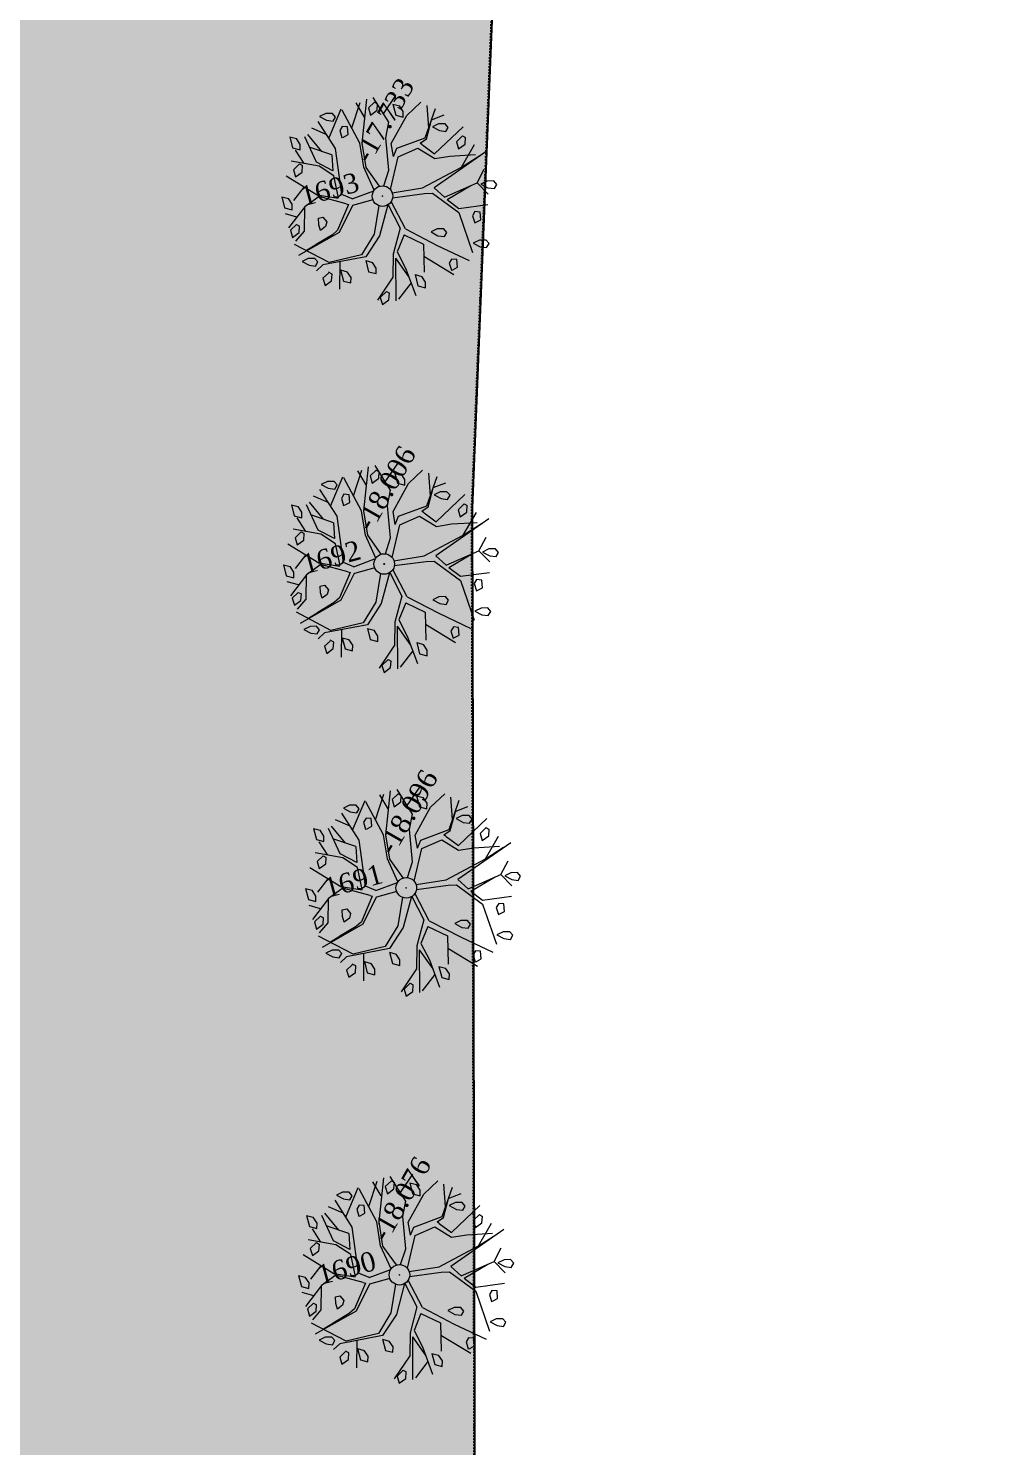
# Model space of a CAD drawing. Header units: millimetres. Extents: x -176651 to 388869, y -469666 to 486614.
# Drawn here: x 287094 to 299523, y 97447 to 115527 of the extents above; entities that cross this region are included whole.
import ezdxf
from ezdxf.enums import TextEntityAlignment as Align

# ---------------------------------------------------------------- set-up
doc = ezdxf.new("R2010")
doc.units = ezdxf.units.MM
doc.header["$PDMODE"] = 35
doc.header["$PDSIZE"] = 0.1
doc.linetypes.add('Site boundary$0$DASHDOT', pattern=[25.4, 12.7, -6.35, 0, -6.35])
doc.layers.add('A- FURNITURE', color=252, linetype='Continuous', lineweight=0)
for name, color, linetype in [('ad-Road', 8, 'Continuous'), ('ad-Road Hatch', 8, 'Continuous'), ('Points', 7, 'Continuous'), ('Points-ELV', 6, 'Continuous'), ('Points-NUM', 4, 'Continuous'), ('Points-TXT', 3, 'Continuous')]:
    doc.layers.add(name, color=color, linetype=linetype)
doc.layers.add('Site boundary$0$ad-Site Boundary', color=1, linetype='Site boundary$0$DASHDOT', lineweight=35, true_color=0xff0000)
doc.styles.add('ROMANS', font='times.ttf')

# ---------------------------------------------------------------- blocks, each defined once
blk = doc.blocks.new('Site boundary')
at = {"layer": 'Site boundary$0$ad-Site Boundary', "ltscale": 1.5}
blk.add_lwpolyline([(205453, 18161), (228276, 13342), (246130, 9481), (252990, 8151), (266913, 5191), (284265, 1493), (292305, 0), (292377, 8340), (292507, 24173), (292566, 37776), (292507, 61799), (292788, 94821), (292749, 109415), (293081, 117632)], dxfattribs=at)
blk = doc.blocks.new('A$C4fb60e89')
at = {"layer": 'ad-Road Hatch', "ltscale": 5, "transparency": 33554687}
h = blk.add_hatch(dxfattribs=at)
h.set_pattern_fill('AR-HBONE', color=256, scale=15)
h.set_pattern_definition([(45, (-193247.7, -428758.8), (0, 2155.2615), [4572, -1524]), (135, (-192170.1, -427681.1), (2e-13, 2155.2615), [4572, -1524])])
h.paths.add_polyline_path([(175594, -250241), (169178, -249341), (167473, -249057), (167473, -138694), (101313, -138694), (101313, -199954), (101308, -237995), (101040, -268291), (101008, -280968), (101066, -293684), (101243, -311127), (100910, -319344), (100949, -333937), (100669, -366960), (100727, -390983), (100669, -404586), (100538, -420418), (100467, -428759), (92426, -427265), (92163, -427209), (92163, -321454), (24803, -321454), (24803, -412961), (15653, -411029), (15654, -321452), (-19535, -321452), (-34427, -319477), (-65207, -315395), (-171770, -301268), (-185854, -298333), (-193248, -296832), (-193244, -292908), (-191914, -285219), (-191839, -284679), (-183397, -286393), (-169723, -289243), (-53141, -304698), (-18730, -309262), (15653, -309262), (15653, 703), (24803, 1115), (24803, -129544), (92163, -129544), (92163, 15133), (101313, 17713), (101313, -129544), (167473, -129544), (167473, 35552), (175738, 37855), (175849, 28595), (175836, 25947), (175777, 14040), (175855, 2316), (175660, -18036), (175731, -34039), (175718, -46839), (175673, -63402), (175816, -82072), (175542, -106356), (175490, -124641), (175575, -145019), (175731, -168892), (175797, -181269), (175797, -192667), (175744, -208200), (175829, -223277), (175888, -234871)])
h.paths.add_polyline_path([(24803, -309264), (92163, -309264), (92163, -138694), (24803, -138694)], flags=16)
at = {"layer": 'ad-Road', "ltscale": 5}
blk.add_lwpolyline([(101313, -199954), (101308, -237995), (101040, -268291), (101008, -280968), (101066, -293684), (101243, -311127), (100910, -319344), (100949, -333937), (100669, -366960), (100727, -390983), (100669, -404586), (100538, -420418), (100467, -428759), (92426, -427265), (92163, -427209), (92163, -321454), (24803, -321454), (24803, -412961), (15653, -411029)], dxfattribs=at)
blk = doc.blocks.new('POINTS')
at = {"layer": 'Points'}
blk.add_line((0, 0), (0, 0), dxfattribs=at)
blk.add_point((0, 0), dxfattribs=at)
at = {"layer": 'Points-ELV', "style": 'ROMANS'}
blk.add_attdef('ELEV', text='', height=1, rotation=45, dxfattribs=at).set_placement((0, 0), align=Align.BOTTOM_LEFT)
at = {"layer": 'Points-NUM', "style": 'ROMANS'}
blk.add_attdef('PTNUM', text='', height=1, dxfattribs=at).set_placement((0, 0), align=Align.BOTTOM_RIGHT)
at = {"layer": 'Points-TXT', "style": 'ROMANS'}
blk.add_attdef('DESC', text='', height=1, dxfattribs=at).set_placement((0, 0), align=Align.BOTTOM_RIGHT)
blk = doc.blocks.new('ERFWEF')
at = {"color": 219, "linetype": 'Continuous', "true_color": 0x642165}
for p, q in [((260795.741, 1945739.867), (260795.655, 1945739.85)), ((260795.655, 1945739.85), (260795.728, 1945739.781)), ((260795.695, 1945739.551), (260795.948, 1945739.873)), ((260795.823, 1945739.846), (260795.741, 1945739.867)), ((260795.848, 1945739.791), (260795.823, 1945739.846)), ((260796.061, 1945739.39), (260795.955, 1945739.855)), ((260796.013, 1945739.602), (260796.202, 1945739.889)), ((260796.09, 1945739.382), (260796.294, 1945739.908)), ((260796.204, 1945739.695), (260796.149, 1945739.895)), ((260796.378, 1945739.844), (260796.284, 1945739.793)), ((260796.378, 1945739.844), (260796.41, 1945739.814)), ((260796.487, 1945739.548), (260796.379, 1945739.903)), ((260796.45, 1945739.671), (260796.665, 1945739.854)), ((260795.22, 1945739.7), (260795.218, 1945739.554)), ((260795.22, 1945739.7), (260795.296, 1945739.656)), ((260795.324, 1945739.573), (260795.296, 1945739.656)), ((260795.465, 1945739.298), (260795.405, 1945739.649)), ((260795.567, 1945739.414), (260795.45, 1945739.67)), ((260795.678, 1945739.608), (260795.52, 1945739.734)), ((260795.743, 1945739.406), (260795.621, 1945739.793)), ((260795.728, 1945739.781), (260795.805, 1945739.749)), ((260795.805, 1945739.749), (260795.848, 1945739.791)), ((260795.901, 1945739.654), (260795.857, 1945739.612)), ((260795.963, 1945739.631), (260795.901, 1945739.654)), ((260796.284, 1945739.793), (260796.286, 1945739.698)), ((260796.286, 1945739.698), (260796.383, 1945739.735)), ((260796.383, 1945739.735), (260796.41, 1945739.814)), ((260796.597, 1945739.758), (260796.596, 1945739.612)), ((260796.597, 1945739.758), (260796.674, 1945739.714)), ((260796.701, 1945739.631), (260796.674, 1945739.714)), ((260796.731, 1945739.57), (260796.95, 1945739.689)), ((260795.218, 1945739.554), (260795.303, 1945739.505)), ((260795.307, 1945739.324), (260795.246, 1945739.519)), ((260795.303, 1945739.505), (260795.324, 1945739.573)), ((260795.679, 1945739.339), (260795.436, 1945739.503)), ((260795.857, 1945739.612), (260795.859, 1945739.517)), ((260795.859, 1945739.517), (260795.879, 1945739.519)), ((260795.879, 1945739.519), (260795.945, 1945739.534)), ((260795.945, 1945739.534), (260795.963, 1945739.631)), ((260796.398, 1945739.366), (260796.487, 1945739.548)), ((260796.447, 1945739.279), (260796.731, 1945739.57)), ((260796.596, 1945739.612), (260796.68, 1945739.563)), ((260796.68, 1945739.563), (260796.701, 1945739.631)), ((260796.884, 1945739.235), (260797.107, 1945739.562)), ((260796.96, 1945739.347), (260797.014, 1945739.629)), ((260795.249, 1945739.334), (260795.155, 1945739.283)), ((260795.482, 1945739.241), (260795.158, 1945739.395)), ((260795.249, 1945739.334), (260795.281, 1945739.303)), ((260795.254, 1945739.225), (260795.281, 1945739.303)), ((260795.638, 1945739.139), (260795.465, 1945739.298)), ((260795.679, 1945739.339), (260795.638, 1945739.139)), ((260795.667, 1945738.818), (260795.743, 1945739.406)), ((260796.028, 1945739.079), (260796.061, 1945739.39)), ((260796.057, 1945739.07), (260796.09, 1945739.382)), ((260796.328, 1945738.961), (260796.398, 1945739.366)), ((260796.895, 1945739.22), (260797.022, 1945739.435)), ((260797.094, 1945739.363), (260797.008, 1945739.345)), ((260797.008, 1945739.345), (260797.082, 1945739.276)), ((260797.019, 1945739.438), (260797.193, 1945739.454)), ((260797.177, 1945739.341), (260797.094, 1945739.363)), ((260797.158, 1945739.245), (260797.202, 1945739.287)), ((260797.202, 1945739.287), (260797.177, 1945739.341)), ((260795.361, 1945738.89), (260795.044, 1945739.227)), ((260795.155, 1945739.283), (260795.157, 1945739.188)), ((260795.157, 1945739.188), (260795.254, 1945739.225)), ((260795.632, 1945739.072), (260795.482, 1945739.241)), ((260796.432, 1945739.111), (260796.447, 1945739.279)), ((260796.432, 1945739.111), (260796.5, 1945739.201)), ((260796.487, 1945739.091), (260796.759, 1945739.133)), ((260796.5, 1945739.201), (260796.884, 1945739.235)), ((260796.759, 1945739.133), (260796.93, 1945738.949)), ((260796.803, 1945739.185), (260796.895, 1945739.22)), ((260796.822, 1945739.159), (260796.803, 1945739.185)), ((260796.824, 1945739.158), (260796.945, 1945739.007)), ((260796.945, 1945739.007), (260797.386, 1945739.246)), ((260797.082, 1945739.276), (260797.158, 1945739.245)), ((260797.347, 1945739.134), (260797.253, 1945739.083)), ((260797.347, 1945739.134), (260797.379, 1945739.103)), ((260794.921, 1945738.99), (260794.919, 1945738.843)), ((260794.921, 1945738.99), (260794.997, 1945738.945)), ((260795.025, 1945738.862), (260794.997, 1945738.945)), ((260795.226, 1945739.033), (260795.055, 1945738.904)), ((260795.616, 1945738.789), (260795.632, 1945739.072)), ((260796.08, 1945738.763), (260796.028, 1945739.079)), ((260796.159, 1945738.792), (260796.057, 1945739.07)), ((260796.212, 1945738.783), (260796.328, 1945738.961)), ((260796.283, 1945738.715), (260796.487, 1945739.091)), ((260796.93, 1945738.949), (260797.126, 1945738.929)), ((260797.126, 1945738.929), (260797.447, 1945738.863)), ((260797.232, 1945738.752), (260797.469, 1945738.989)), ((260797.253, 1945739.083), (260797.255, 1945738.988)), ((260797.255, 1945738.988), (260797.352, 1945739.025)), ((260797.352, 1945739.025), (260797.379, 1945739.103)), ((260795.171, 1945738.79), (260794.902, 1945738.583)), ((260795.04, 1945738.69), (260794.909, 1945738.766)), ((260794.919, 1945738.843), (260795.004, 1945738.794)), ((260795.004, 1945738.794), (260795.025, 1945738.862)), ((260795.165, 1945738.788), (260795.08, 1945738.491)), ((260795.381, 1945738.867), (260795.171, 1945738.79)), ((260795.611, 1945738.78), (260795.361, 1945738.89)), ((260795.691, 1945738.687), (260795.381, 1945738.867)), ((260795.78, 1945738.729), (260795.667, 1945738.818)), ((260795.78, 1945738.729), (260796.074, 1945738.757)), ((260796.68, 1945738.628), (260797.232, 1945738.752)), ((260797.6, 1945738.867), (260796.824, 1945738.591)), ((260797.232, 1945738.752), (260797.495, 1945738.834)), ((260795.012, 1945738.6), (260794.919, 1945738.549)), ((260795.012, 1945738.6), (260795.044, 1945738.57)), ((260795.018, 1945738.492), (260795.044, 1945738.57)), ((260795.284, 1945738.521), (260795.302, 1945738.604)), ((260795.302, 1945738.604), (260795.36, 1945738.602)), ((260795.36, 1945738.602), (260795.392, 1945738.531)), ((260795.717, 1945738.672), (260795.498, 1945738.394)), ((260795.763, 1945738.646), (260795.509, 1945738.36)), ((260795.691, 1945738.688), (260795.717, 1945738.672)), ((260795.763, 1945738.645), (260795.764, 1945738.644)), ((260796.033, 1945738.646), (260795.764, 1945738.644)), ((260796.336, 1945738.18), (260796.252, 1945738.566)), ((260796.282, 1945738.608), (260796.687, 1945738.554)), ((260796.294, 1945738.669), (260796.68, 1945738.628)), ((260796.824, 1945738.591), (260796.92, 1945738.442)), ((260797.371, 1945738.507), (260797.505, 1945738.652)), ((260794.919, 1945738.549), (260794.92, 1945738.454)), ((260794.92, 1945738.454), (260795.018, 1945738.492)), ((260795.08, 1945738.491), (260794.942, 1945738.396)), ((260795.285, 1945738.447), (260795.284, 1945738.521)), ((260795.361, 1945738.476), (260795.285, 1945738.447)), ((260795.392, 1945738.531), (260795.361, 1945738.476)), ((260795.498, 1945738.394), (260795.418, 1945738.354)), ((260796.084, 1945738.557), (260795.931, 1945738.22)), ((260796.197, 1945738.535), (260795.993, 1945738.184)), ((260796.203, 1945738.537), (260796.272, 1945738.209)), ((260796.687, 1945738.554), (260796.789, 1945738.53)), ((260796.789, 1945738.53), (260797.047, 1945738.204)), ((260796.92, 1945738.442), (260797.371, 1945738.507)), ((260796.947, 1945738.403), (260797.284, 1945738.495)), ((260796.947, 1945738.403), (260797.06, 1945738.255)), ((260797.371, 1945738.507), (260797.469, 1945738.334)), ((260797.5, 1945738.497), (260797.414, 1945738.48)), ((260797.414, 1945738.48), (260797.488, 1945738.411)), ((260797.488, 1945738.411), (260797.564, 1945738.379)), ((260797.582, 1945738.476), (260797.5, 1945738.497)), ((260797.564, 1945738.379), (260797.607, 1945738.421)), ((260797.607, 1945738.421), (260797.582, 1945738.476)), ((260795.286, 1945738.021), (260794.921, 1945738.361)), ((260795.509, 1945738.36), (260794.929, 1945738.21)), ((260795.19, 1945738.286), (260795.048, 1945738.245)), ((260795.418, 1945738.354), (260795.185, 1945738.286)), ((260795.931, 1945738.22), (260795.709, 1945738.009)), ((260796.272, 1945738.209), (260796.099, 1945737.911)), ((260797.047, 1945738.204), (260797.083, 1945737.668)), ((260797.06, 1945738.255), (260797.428, 1945738.205)), ((260795.042, 1945738.142), (260794.956, 1945738.125)), ((260794.956, 1945738.125), (260795.03, 1945738.056)), ((260795.03, 1945738.056), (260795.106, 1945738.025)), ((260795.124, 1945738.121), (260795.042, 1945738.142)), ((260795.106, 1945738.025), (260795.149, 1945738.067)), ((260795.149, 1945738.067), (260795.124, 1945738.121)), ((260795.993, 1945738.184), (260795.754, 1945737.971)), ((260796.298, 1945738.112), (260796.157, 1945737.925)), ((260796.298, 1945738.112), (260796.508, 1945737.932)), ((260796.336, 1945738.18), (260796.672, 1945737.872)), ((260796.726, 1945738.076), (260796.64, 1945738.059)), ((260796.64, 1945738.059), (260796.713, 1945737.989)), ((260796.808, 1945738.055), (260796.726, 1945738.076)), ((260796.833, 1945738), (260796.808, 1945738.055)), ((260797.248, 1945738.161), (260797.205, 1945738.119)), ((260797.205, 1945738.119), (260797.207, 1945738.024)), ((260797.207, 1945738.024), (260797.227, 1945738.026)), ((260797.227, 1945738.026), (260797.292, 1945738.042)), ((260797.311, 1945738.138), (260797.248, 1945738.161)), ((260797.292, 1945738.042), (260797.311, 1945738.138)), ((260795.199, 1945738.013), (260795.103, 1945737.963)), ((260795.239, 1945737.894), (260795.155, 1945737.849)), ((260795.155, 1945737.849), (260795.157, 1945737.754)), ((260795.754, 1945737.971), (260795.199, 1945738.013)), ((260795.281, 1945737.87), (260795.244, 1945737.904)), ((260795.254, 1945737.791), (260795.281, 1945737.87)), ((260795.709, 1945738.009), (260795.286, 1945738.021)), ((260795.418, 1945737.991), (260795.324, 1945737.659)), ((260795.401, 1945737.894), (260795.399, 1945737.747)), ((260795.401, 1945737.894), (260795.477, 1945737.849)), ((260795.505, 1945737.766), (260795.477, 1945737.849)), ((260795.741, 1945737.924), (260795.739, 1945737.778)), ((260795.741, 1945737.924), (260795.817, 1945737.88)), ((260795.844, 1945737.797), (260795.817, 1945737.88)), ((260796.116, 1945737.855), (260795.975, 1945737.328)), ((260796.099, 1945737.911), (260796.019, 1945737.63)), ((260796.116, 1945737.855), (260796.217, 1945737.574)), ((260796.157, 1945737.925), (260796.206, 1945737.697)), ((260796.508, 1945737.932), (260796.422, 1945737.584)), ((260796.672, 1945737.872), (260797.014, 1945737.579)), ((260796.713, 1945737.989), (260796.79, 1945737.958)), ((260796.79, 1945737.958), (260796.833, 1945738)), ((260795.157, 1945737.754), (260795.254, 1945737.791)), ((260795.399, 1945737.747), (260795.484, 1945737.698)), ((260795.484, 1945737.698), (260795.505, 1945737.766)), ((260795.739, 1945737.778), (260795.824, 1945737.729)), ((260795.824, 1945737.729), (260795.844, 1945737.797)), ((260796.206, 1945737.697), (260796.239, 1945737.326)), ((260796.471, 1945737.782), (260796.779, 1945737.458)), ((260797.207, 1945737.796), (260797.121, 1945737.779)), ((260797.121, 1945737.779), (260797.194, 1945737.71)), ((260797.194, 1945737.71), (260797.271, 1945737.679)), ((260797.289, 1945737.775), (260797.207, 1945737.796)), ((260797.271, 1945737.679), (260797.314, 1945737.721)), ((260797.314, 1945737.721), (260797.289, 1945737.775)), ((260796.019, 1945737.63), (260795.752, 1945737.399)), ((260796.224, 1945737.499), (260796.015, 1945737.339)), ((260796.301, 1945737.586), (260796.299, 1945737.439)), ((260796.301, 1945737.586), (260796.377, 1945737.541)), ((260796.405, 1945737.458), (260796.377, 1945737.541)), ((260796.803, 1945737.656), (260796.76, 1945737.614)), ((260796.76, 1945737.614), (260796.762, 1945737.519)), ((260796.762, 1945737.519), (260796.782, 1945737.521)), ((260796.782, 1945737.521), (260796.847, 1945737.536)), ((260796.866, 1945737.633), (260796.803, 1945737.656)), ((260796.847, 1945737.536), (260796.866, 1945737.633)), ((260795.891, 1945737.474), (260795.797, 1945737.422)), ((260795.797, 1945737.422), (260795.799, 1945737.328)), ((260795.799, 1945737.328), (260795.896, 1945737.365)), ((260795.891, 1945737.474), (260795.923, 1945737.443)), ((260795.896, 1945737.365), (260795.923, 1945737.443)), ((260796.299, 1945737.439), (260796.384, 1945737.39)), ((260796.384, 1945737.39), (260796.405, 1945737.458))]:
    blk.add_line(p, q, dxfattribs=at)
blk.add_circle((260796.163, 1945738.661), 0.131, dxfattribs=at)
blk = doc.blocks.new('zw$1761')
at = {"color": 6, "xscale": 39.3712485404797, "yscale": 39.3712485404797, "zscale": 39.3712485404797, "rotation": 15.20137085992779}
for p in [(10183139.93, -76618399.45, -698.17), (10183140.78, -76618584.12, -708.92), (10183151.85, -76618746.63, -712.46), (10183148.41, -76618940.87, -711.67)]:
    blk.add_blockref('ERFWEF', p, dxfattribs=at)
at = {"layer": 'Points', "linetype": 'Continuous'}
ref = blk.add_blockref('POINTS', (4664.92, -310.02, -698.17), dxfattribs=dict(at, xscale=39.3712485404797, yscale=39.3712485404797, zscale=39.3712485404797, rotation=15.20137085992779))
ref.add_attrib('PTNUM', '1693', dxfattribs={"layer": 'Points-NUM', "height": 9.843, "rotation": 15.20137, "style": 'ROMANS'}).set_placement((4654.78, -310.22, -698.17), align=Align.BOTTOM_RIGHT)
ref.add_attrib('ELEV', '-17.733', dxfattribs={"layer": 'Points-ELV', "height": 9.843, "rotation": 60.20137, "style": 'ROMANS'}).set_placement((4661.05, -295.77, -698.17), align=Align.BOTTOM_LEFT)
ref = blk.add_blockref('POINTS', (4665.77, -494.68, -708.92), dxfattribs=dict(at, xscale=39.3712485404797, yscale=39.3712485404797, zscale=39.3712485404797, rotation=15.20137085992779))
ref.add_attrib('PTNUM', '1692', dxfattribs={"layer": 'Points-NUM', "height": 9.843, "rotation": 15.20137, "style": 'ROMANS'}).set_placement((4655.63, -494.89, -708.92), align=Align.BOTTOM_RIGHT)
ref.add_attrib('ELEV', '-18.006', dxfattribs={"layer": 'Points-ELV', "height": 9.843, "rotation": 60.20137, "style": 'ROMANS'}).set_placement((4661.9, -480.44, -708.92), align=Align.BOTTOM_LEFT)
ref = blk.add_blockref('POINTS', (4676.84, -657.2, -712.46), dxfattribs=dict(at, xscale=39.3712485404797, yscale=39.3712485404797, zscale=39.3712485404797, rotation=15.20137085992779))
ref.add_attrib('PTNUM', '1691', dxfattribs={"layer": 'Points-NUM', "height": 9.843, "rotation": 15.20137, "style": 'ROMANS'}).set_placement((4666.7, -657.4, -712.46), align=Align.BOTTOM_RIGHT)
ref.add_attrib('ELEV', '-18.096', dxfattribs={"layer": 'Points-ELV', "height": 9.843, "rotation": 60.20137, "style": 'ROMANS'}).set_placement((4672.97, -642.95, -712.46), align=Align.BOTTOM_LEFT)
ref = blk.add_blockref('POINTS', (4673.4, -851.44, -711.67), dxfattribs=dict(at, xscale=39.3712485404797, yscale=39.3712485404797, zscale=39.3712485404797, rotation=15.20137085992779))
ref.add_attrib('PTNUM', '1690', dxfattribs={"layer": 'Points-NUM', "height": 9.843, "rotation": 15.20137, "style": 'ROMANS'}).set_placement((4663.26, -851.64, -711.67), align=Align.BOTTOM_RIGHT)
ref.add_attrib('ELEV', '-18.076', dxfattribs={"layer": 'Points-ELV', "height": 9.843, "rotation": 60.20137, "style": 'ROMANS'}).set_placement((4669.53, -837.19, -711.67), align=Align.BOTTOM_LEFT)

msp = doc.modelspace()

# ---------------------------------------------------------------- block references
at = {"layer": 'ad-Road', "ltscale": 5}
msp.add_blockref('A$C4fb60e89', (191839, 428759), dxfattribs=at)

# ---------------------------------------------------------------- next in the draw order: block references
msp.add_blockref('Site boundary', (0, 0))
at = {"layer": 'A- FURNITURE', "color": 6, "xscale": 25.39807961885639, "yscale": 25.39807961885639, "zscale": 25.39807961885639}
msp.add_blockref('zw$1761', (173127, 121263), dxfattribs=at)

doc.saveas('drawing.dxf')
